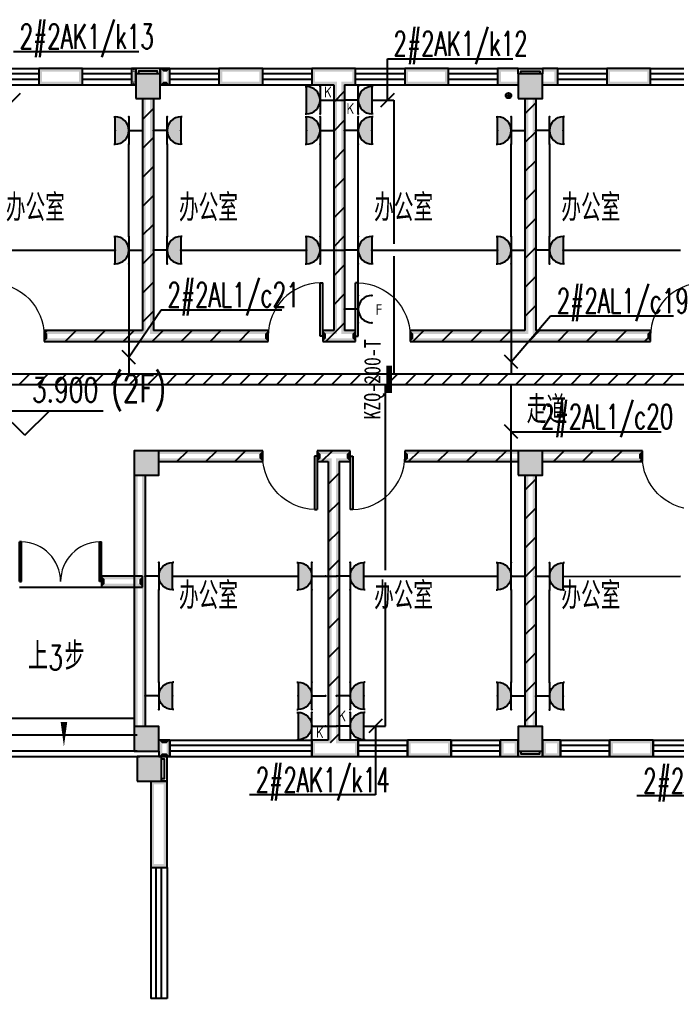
# Model space of a CAD drawing. Extents: x 101023 to 279373, y -114511 to 293844.
# Drawn here: x 136530 to 148554, y 129658 to 147585 of the extents above; entities that cross this region are included whole.
import ezdxf
from ezdxf.enums import TextEntityAlignment as Align

# ---------------------------------------------------------------- set-up
doc = ezdxf.new("R2010")
doc.units = 0
doc.header["$LTSCALE"] = 1000
doc.header["$MEASUREMENT"] = 0
for name, color, linetype in [('A-WALL-PATT', 252, 'Continuous'), ('CABLETRAY', 3, 'Continuous'), ('COLUMN', 2, 'Continuous'), ('DIM-照明', 3, 'Continuous'), ('DIM_ELEV', 3, 'Continuous'), ('DIM_SYMB', 3, 'Continuous'), ('EQUIP-插座', 3, 'Continuous'), ('PUB_HATCH', 8, 'Continuous'), ('PUB_TEXT', 7, 'Continuous'), ('PUB_WALL', 2, 'Continuous'), ('STAIR', 2, 'Continuous'), ('TEL_HATCH', 8, 'Continuous'), ('WALL', 2, 'Continuous'), ('WINDOW', 2, 'Continuous'), ('WIRE-照明', 6, 'Continuous'), ('抗震支吊架', 2, 'Continuous'), ('排水', 153, 'Continuous'), ('看线', 30, 'Continuous')]:
    doc.layers.add(name, color=color, linetype=linetype)
doc.styles.add('_TCH_DIM', font='simplex.shx', dxfattribs={"bigfont": 'gbcbig.shx'})
doc.styles.add('_TEL_ATTDEF', font='gbenor', dxfattribs={"bigfont": 'gbcbig'})
doc.styles.add('_TEL_DIM', font='simplex.shx', dxfattribs={"width": 0.8, "height": 3.5, "bigfont": 'gbcbig.shx'})
doc.styles.add('kzcad', font='', dxfattribs={"width": 0.8})
doc.styles.get("Standard").update_dxf_attribs({"font": 'simplex.shx', "width": 0.8, "bigfont": 'gbcbig.shx'})
doc.styles.get('kzcad').set_extended_font_data('SimSun')
pattern_1 = [(45, (-906447.23, -635367.28), (-265.16515, 265.16515), [])]

# ---------------------------------------------------------------- blocks, each defined once
blk = doc.blocks.new('$equip$00002810')
for p, q in [((0.5, 0.5), (-0.5, 0.5)), ((0, 0.5), (0, 0))]:
    blk.add_line(p, q)
blk.add_arc((0, 1), 0.5, 180, 0)
for p in [(-0.5, 1), (0.5, 1), (-0.5, 0.5), (0.5, 0.5), (0, 0)]:
    blk.add_point(p)
at = {"color": 7, "style": '_TEL_DIM'}
blk.add_attdef('$TEXT$', text='', height=0.4, dxfattribs=at).set_placement((0.023, 1.257), align=Align.MIDDLE_CENTER)
at = {"color": 7, "style": '_TEL_DIM', "flags": 1}
for tag in ['A', 'REMARK']:
    blk.add_attdef(tag, text='', height=0.000025, dxfattribs=at).set_placement((0, 0), align=Align.MIDDLE_CENTER)
blk = doc.blocks.new('$equip$00001237')
for p, q in [((-0.5, 1.05), (-0.5, 1)), ((-0.5, 1), (0.5, 1)), ((0.5, 1.05), (0.5, 1)), ((0.5, 0.5), (-0.5, 0.5)), ((0, 0.5), (0, 0))]:
    blk.add_line(p, q)
blk.add_arc((0, 1), 0.5, 180, 0)
for p in [(0, 1), (-0.5, 0.5), (0.5, 0.5), (0, 0)]:
    blk.add_point(p)
for points in [[(0.433, 0.75), (-0.433, 0.75), (0.5, 1), (-0.5, 1)], [(0.25, 0.567), (-0.25, 0.567), (0.433, 0.75), (-0.433, 0.75)], [(0, 0.5), (0, 0.5), (0.25, 0.567), (-0.25, 0.567)]]:
    blk.add_solid(points)
at = {"flags": 9}
blk.add_attdef('A', (0, 0), '', height=0.00002, dxfattribs=at)
blk = doc.blocks.new('$equip$00001764')
for p, q in [((-0.5, 1.05), (-0.5, 1)), ((-0.5, 1), (0.5, 1)), ((0.5, 1.05), (0.5, 1)), ((0.5, 0.5), (-0.5, 0.5)), ((0, 0.5), (0, 0))]:
    blk.add_line(p, q)
blk.add_arc((0, 1), 0.5, 180, 0)
for p in [(-0.5, 0.5), (0.5, 0.5), (0, 0)]:
    blk.add_point(p)
for points in [[(0.433, 0.75), (-0.433, 0.75), (0.5, 1), (-0.5, 1)], [(0.25, 0.567), (-0.25, 0.567), (0.433, 0.75), (-0.433, 0.75)], [(0, 0.5), (0, 0.5), (0.25, 0.567), (-0.25, 0.567)]]:
    blk.add_solid(points)
at = {"color": 7, "style": '_TEL_DIM'}
blk.add_attdef('$TEXT$', text='', height=0.4, dxfattribs=at).set_placement((0.303, 0.211), align=Align.MIDDLE_CENTER)
at = {"color": 7, "style": '_TEL_DIM', "flags": 1}
blk.add_attdef('A', text='', height=0.00002, dxfattribs=at).set_placement((0, 0), align=Align.MIDDLE_CENTER)
blk = doc.blocks.new('ng')
at = {"layer": '排水'}
for p, q in [((345991, 781358), (346091, 781358)), ((346041, 781408), (346041, 781308))]:
    blk.add_line(p, q, dxfattribs=at)
blk.add_circle((346041, 781358), 50, dxfattribs=at)
blk = doc.blocks.new('雨水管')
at = {"layer": '排水'}
blk.add_blockref('ng', (600767, -46811), dxfattribs=at)
blk = doc.blocks.new('$WINLIB2D$00000001')
at = {"color": 0}
for points in [[(-0.5, 0.5), (-0.5, -0.5)], [(-0.5, 0.5), (0.5, 0.5)], [(0.5, -0.5), (0.5, 0.5)], [(0.5, 0.1667), (-0.5, 0.1667)], [(0.5, -0.1667), (-0.5, -0.1667)], [(-0.5, -0.5), (0.5, -0.5)]]:
    blk.add_lwpolyline(points, dxfattribs=at)
blk = doc.blocks.new('$DorLib2D$00000002')
for p, q in [((-0.5, 0), (-0.5, 0.4875)), ((-0.475, 0.4875), (-0.5, 0.4875)), ((-0.475, 0), (-0.475, 0.4875)), ((0.475, 0), (0.475, 0.4875)), ((0.475, 0.4875), (0.5, 0.4875)), ((0.5, 0), (0.5, 0.4875)), ((-0.5, 0), (-0.475, 0)), ((0.5, 0), (0.475, 0))]:
    blk.add_line(p, q)
at = {"lineweight": 13}
for centre, start, end in [((-0.4875, 0), 0, 88.53072), ((0.4875, 0), 91.46928, 180)]:
    blk.add_arc(centre, 0.4875, start, end, dxfattribs=at)
blk = doc.blocks.new('_FZH')
blk.add_lwpolyline([(-0.5, -0.5), (0.5, -0.5), (0.5, 0.5), (-0.5, 0.5)], close=True)
at = {"layer": 'PUB_HATCH'}
blk.add_solid([(-0.5, -0.5), (0.5, -0.5), (-0.5, 0.5), (0.5, 0.5)], dxfattribs=at)
blk = doc.blocks.new('$DorLib2D$00000001')
for p, q in [((0.45, 0.975), (0.5, 0.975)), ((0.45, 0), (0.45, 0.975)), ((0.5, 0), (0.5, 0.975)), ((0.5, 0), (0.45, 0))]:
    blk.add_line(p, q)
at = {"lineweight": 13}
blk.add_arc((0.475, 0), 0.975, 91.4693, 180, dxfattribs=at)
blk = doc.blocks.new('A$C54854E18')
at = {"layer": 'A-WALL-PATT'}
h = blk.add_hatch(dxfattribs=at)
h.set_pattern_fill('普通砖', color=256, scale=150, style=0)
h.set_pattern_definition(pattern_1)
h.paths.add_polyline_path([(26100, 99205.5), (26000, 99105.5), (26000, 94605.5), (26060, 94545.5), (26100, 94538.9), (26140, 94545.5), (26200, 94605.5), (26200, 99105.5)])
h = blk.add_hatch(dxfattribs=at)
h.set_pattern_fill('普通砖', color=256, scale=150, style=0)
h.set_pattern_definition(pattern_1)
h.paths.add_polyline_path([(22700, 98855.5), (22500, 98855.5), (22500, 94605.5), (22560, 94545.5), (22600, 94538.9), (22640, 94545.5), (22700, 94605.5)])
h = blk.add_hatch(dxfattribs=at)
h.set_pattern_fill('普通砖', color=256, scale=150, style=0)
h.set_pattern_definition(pattern_1)
h.paths.add_polyline_path([(29700, 98855.5), (29500, 98855.5), (29500, 94605.5), (29560, 94545.5), (29600, 94538.9), (29640, 94545.5), (29700, 94605.5)])
h = blk.add_hatch(dxfattribs=at)
h.set_pattern_fill('普通砖', color=256, scale=150, style=0)
h.set_pattern_definition(pattern_1)
h.paths.add_polyline_path([(22560, 94545.5), (22500, 94605.5), (20700, 94605.5), (20700, 94405.5), (22600, 94405.5), (22600, 94538.9)])
h = blk.add_hatch(dxfattribs=at)
h.set_pattern_fill('普通砖', color=256, scale=150, style=0)
h.set_pattern_definition(pattern_1)
h.paths.add_polyline_path([(22600, 94538.9), (22600, 94405.5), (24800, 94405.5), (24800, 94605.5), (22700, 94605.5), (22640, 94545.5)])
h = blk.add_hatch(dxfattribs=at)
h.set_pattern_fill('普通砖', color=256, scale=150, style=0)
h.set_pattern_definition(pattern_1)
h.paths.add_polyline_path([(26060, 94545.5), (26000, 94605.5), (25800, 94605.5), (25800, 94405.5), (26100, 94405.5), (26100, 94538.9)])
h = blk.add_hatch(dxfattribs=at)
h.set_pattern_fill('普通砖', color=256, scale=150, style=0)
h.set_pattern_definition(pattern_1)
h.paths.add_polyline_path([(29560, 94545.5), (29500, 94605.5), (27400, 94605.5), (27400, 94405.5), (29600, 94405.5), (29600, 94538.9)])
h = blk.add_hatch(dxfattribs=at)
h.set_pattern_fill('普通砖', color=256, scale=150, style=0)
h.set_pattern_definition(pattern_1)
h.paths.add_polyline_path([(29600, 94538.9), (29600, 94405.5), (31800, 94405.5), (31800, 94605.5), (29700, 94605.5), (29640, 94545.5)])
h = blk.add_hatch(dxfattribs=at)
h.set_pattern_fill('普通砖', color=256, scale=150, style=0)
h.set_pattern_definition(pattern_1)
h.paths.add_polyline_path([(22350, 92405.5), (22800, 92405.5), (22800, 92205.5), (24700, 92205.5), (24700, 92405.5), (22350, 92405.5)])
h = blk.add_hatch(dxfattribs=at)
h.set_pattern_fill('普通砖', color=256, scale=150, style=0)
h.set_pattern_definition(pattern_1)
h.paths.add_polyline_path([(26000, 92272.2), (26000, 92405.5), (25700, 92405.5), (25700, 92205.5), (25900, 92205.5), (25960, 92265.5)])
h = blk.add_hatch(dxfattribs=at)
h.set_pattern_fill('普通砖', color=256, scale=150, style=0)
h.set_pattern_definition(pattern_1)
h.paths.add_polyline_path([(26040, 92265.5), (26100, 92205.5), (26300, 92205.5), (26300, 92405.5), (26000, 92405.5), (26000, 92272.2)])
h = blk.add_hatch(dxfattribs=at)
h.set_pattern_fill('普通砖', color=256, scale=150, style=0)
h.set_pattern_definition(pattern_1)
h.paths.add_polyline_path([(29375, 92205.5), (29375, 92405.5), (27300, 92405.5), (27300, 92205.5)])
h = blk.add_hatch(dxfattribs=at)
h.set_pattern_fill('普通砖', color=256, scale=150, style=0)
h.set_pattern_definition(pattern_1)
h.paths.add_polyline_path([(29825, 92405.5), (29825, 92205.5), (31650, 92205.5), (31650, 92405.5)])
h = blk.add_hatch(dxfattribs=at)
h.set_pattern_fill('普通砖', color=256, scale=150, style=0)
h.set_pattern_definition(pattern_1)
h.paths.add_polyline_path([(26000, 92272.2), (25960, 92265.5), (25900, 92205.5), (25900, 87105.5), (26000, 87005.5), (26100, 87105.5), (26100, 92205.5), (26040, 92265.5)])
h = blk.add_hatch(dxfattribs=at)
h.set_pattern_fill('普通砖', color=256, scale=150, style=0)
h.set_pattern_definition(pattern_1)
h.paths.add_polyline_path([(29500, 87355.6), (29700, 87355.6), (29700, 91955.5), (29500, 91955.5)])
at = {"layer": 'PUB_WALL'}
for points in [[(21400, 99405.5), (20600, 99405.5), (20660, 99345.5), (21340, 99345.5)], [(20600, 99405.5), (20600, 99105.5), (20660, 99165.5), (20660, 99345.5)], [(21400, 99105.5), (21400, 99405.5), (21340, 99345.5), (21340, 99165.5)], [(22375, 99405.5), (22300, 99405.5), (22360, 99345.5), (22315, 99345.5)], [(22300, 99405.5), (22300, 99105.5), (22360, 99165.5), (22360, 99345.5)], [(22375, 99105.5), (22375, 99405.5), (22315, 99345.5), (22315, 99165.5)], [(23000, 99405.5), (22825, 99405.5), (22885, 99345.5), (22940, 99345.5)], [(22825, 99405.5), (22825, 99105.5), (22885, 99165.5), (22885, 99345.5)], [(23000, 99105.5), (23000, 99405.5), (22940, 99345.5), (22940, 99165.5)], [(24700, 99405.5), (23900, 99405.5), (23960, 99345.5), (24640, 99345.5)], [(23900, 99405.5), (23900, 99105.5), (23960, 99165.5), (23960, 99345.5)], [(24700, 99105.5), (24700, 99405.5), (24640, 99345.5), (24640, 99165.5)], [(26100, 99405.5), (25600, 99405.5), (25660, 99345.5), (26100, 99345.5)], [(25600, 99405.5), (25600, 99105.5), (25660, 99165.5), (25660, 99345.5)], [(26400, 99405.5), (26100, 99405.5), (26100, 99345.5), (26340, 99345.5)], [(26400, 99105.5), (26400, 99405.5), (26340, 99345.5), (26340, 99165.5)], [(28100, 99405.5), (27300, 99405.5), (27360, 99345.5), (28040, 99345.5)], [(27300, 99405.5), (27300, 99105.5), (27360, 99165.5), (27360, 99345.5)], [(28100, 99105.5), (28100, 99405.5), (28040, 99345.5), (28040, 99165.5)], [(29375, 99405.5), (29000, 99405.5), (29060, 99345.5), (29375, 99345.5)], [(29000, 99405.5), (29000, 99105.5), (29060, 99165.5), (29060, 99345.5)], [(30100, 99405.5), (29825, 99405.5), (29825, 99345.5), (30040, 99345.5)], [(30100, 99105.5), (30100, 99405.5), (30040, 99345.5), (30040, 99165.5)], [(31800, 99405.5), (31000, 99405.5), (31060, 99345.5), (31740, 99345.5)], [(31000, 99405.5), (31000, 99105.5), (31060, 99165.5), (31060, 99345.5)], [(31800, 99105.5), (31800, 99405.5), (31740, 99345.5), (31740, 99165.5)], [(20600, 99105.5), (21400, 99105.5), (21340, 99165.5), (20660, 99165.5)], [(22300, 99105.5), (22375, 99105.5), (22315, 99165.5), (22360, 99165.5)], [(22825, 99305.5), (22375, 99305.5), (22435, 99245.5), (22765, 99245.5)], [(22375, 99305.5), (22375, 98855.5), (22435, 98915.5), (22435, 99245.5)], [(22825, 98855.5), (22825, 99305.5), (22765, 99245.5), (22765, 98915.5)], [(22825, 99105.5), (23000, 99105.5), (22940, 99165.5), (22885, 99165.5)], [(23900, 99105.5), (24700, 99105.5), (24640, 99165.5), (23960, 99165.5)], [(25600, 99105.5), (26000, 99105.5), (26060, 99165.5), (25660, 99165.5)], [(26000, 99105.5), (26000, 94605.5), (26060, 94545.5), (26060, 99165.5)], [(26200, 99105.5), (26200, 94605.5), (26140, 94545.5), (26140, 99165.5)], [(26200, 99105.5), (26400, 99105.5), (26340, 99165.5), (26140, 99165.5)], [(27300, 99105.5), (28100, 99105.5), (28040, 99165.5), (27360, 99165.5)], [(29375, 99105.5), (29375, 99165.5), (29060, 99165.5), (29000, 99105.5)], [(29825, 99305.5), (29375, 99305.5), (29435, 99245.5), (29765, 99245.5)], [(29375, 99305.5), (29375, 98855.5), (29435, 98915.5), (29435, 99245.5)], [(29825, 98855.5), (29825, 99305.5), (29765, 99245.5), (29765, 98915.5)], [(29825, 99105.5), (30100, 99105.5), (30040, 99165.5), (29825, 99165.5)], [(31000, 99105.5), (31800, 99105.5), (31740, 99165.5), (31060, 99165.5)], [(22375, 98855.5), (22825, 98855.5), (22765, 98915.5), (22435, 98915.5)], [(22560, 98855.5), (22500, 98855.5), (22500, 94605.5), (22560, 94545.5)], [(22700, 98855.5), (22640, 98855.5), (22640, 94545.5), (22700, 94605.5)], [(29375, 98855.5), (29825, 98855.5), (29765, 98915.5), (29435, 98915.5)], [(29560, 98855.5), (29500, 98855.5), (29500, 94605.5), (29560, 94545.5)], [(29700, 98855.5), (29640, 98855.5), (29640, 94545.5), (29700, 94605.5)], [(22500, 94605.5), (20700, 94605.5), (20760, 94545.5), (22560, 94545.5)], [(20700, 94605.5), (20700, 94405.5), (20760, 94465.5), (20760, 94545.5)], [(24800, 94605.5), (22700, 94605.5), (22640, 94545.5), (24740, 94545.5)], [(24800, 94405.5), (24800, 94605.5), (24740, 94545.5), (24740, 94465.5)], [(26000, 94605.5), (25800, 94605.5), (25860, 94545.5), (26060, 94545.5)], [(25800, 94605.5), (25800, 94405.5), (25860, 94465.5), (25860, 94545.5)], [(26400, 94605.5), (26200, 94605.5), (26140, 94545.5), (26340, 94545.5)], [(26400, 94405.5), (26400, 94605.5), (26340, 94545.5), (26340, 94465.5)], [(29500, 94605.5), (27400, 94605.5), (27460, 94545.5), (29560, 94545.5)], [(27400, 94605.5), (27400, 94405.5), (27460, 94465.5), (27460, 94545.5)], [(31800, 94605.5), (29700, 94605.5), (29640, 94545.5), (31740, 94545.5)], [(31800, 94405.5), (31800, 94605.5), (31740, 94545.5), (31740, 94465.5)], [(20700, 94405.5), (22600, 94405.5), (22600, 94465.5), (20760, 94465.5)], [(22600, 94405.5), (24800, 94405.5), (24740, 94465.5), (22600, 94465.5)], [(25800, 94405.5), (26100, 94405.5), (26100, 94465.5), (25860, 94465.5)], [(26100, 94405.5), (26400, 94405.5), (26340, 94465.5), (26100, 94465.5)], [(27400, 94405.5), (29600, 94405.5), (29600, 94465.5), (27460, 94465.5)], [(29600, 94405.5), (31800, 94405.5), (31740, 94465.5), (29600, 94465.5)], [(22350, 92405.5), (22800, 92405.5), (22800, 92345.5), (24640, 92345.5), (24700, 92405.5), (22350, 92405.5)], [(22350, 92405.5), (22350, 92405.5), (22350, 92405.5)], [(22800, 92405.5), (22350, 92405.5), (22410, 92345.5), (22740, 92345.5)], [(22350, 92405.5), (22350, 91955.5), (22410, 92015.5), (22410, 92345.5)], [(22800, 91955.5), (22800, 92405.5), (22740, 92345.5), (22740, 92015.5)], [(24700, 92205.5), (24700, 92405.5), (24640, 92345.5), (24640, 92265.5)], [(26000, 92405.5), (25700, 92405.5), (25760, 92345.5), (26000, 92345.5)], [(25700, 92405.5), (25700, 92205.5), (25760, 92265.5), (25760, 92345.5)], [(26300, 92405.5), (26000, 92405.5), (26000, 92345.5), (26240, 92345.5)], [(26300, 92205.5), (26300, 92405.5), (26240, 92345.5), (26240, 92265.5)], [(29375, 92345.5), (29375, 92405.5), (27300, 92405.5), (27360, 92345.5)], [(27300, 92405.5), (27300, 92205.5), (27360, 92265.5), (27360, 92345.5)], [(29825, 92405.5), (29375, 92405.5), (29435, 92345.5), (29765, 92345.5)], [(29375, 92405.5), (29375, 91955.5), (29435, 92015.5), (29435, 92345.5)], [(29825, 91955.5), (29825, 92405.5), (29765, 92345.5), (29765, 92015.5)], [(29825, 92405.5), (29825, 92345.5), (31590, 92345.5), (31650, 92405.5)], [(31650, 92205.5), (31650, 92405.5), (31590, 92345.5), (31590, 92265.5)], [(22800, 92265.5), (22800, 92205.5), (24700, 92205.5), (24640, 92265.5)], [(25700, 92205.5), (25900, 92205.5), (25960, 92265.5), (25760, 92265.5)], [(25900, 92205.5), (25900, 87105.5), (25960, 87045.5), (25960, 92265.5)], [(26100, 92205.5), (26300, 92205.5), (26240, 92265.5), (26040, 92265.5)], [(26100, 92205.5), (26100, 87105.5), (26040, 87045.5), (26040, 92265.5)], [(29375, 92205.5), (29375, 92265.5), (27360, 92265.5), (27300, 92205.5)], [(29825, 92265.5), (29825, 92205.5), (31650, 92205.5), (31590, 92265.5)], [(22350, 91955.5), (22800, 91955.5), (22740, 92015.5), (22410, 92015.5)], [(29375, 91955.5), (29825, 91955.5), (29765, 92015.5), (29435, 92015.5)], [(22350, 87355.5), (22410, 87355.5), (22410, 91955.5), (22350, 91955.5)], [(22490, 87355.5), (22550, 87355.5), (22550, 91955.5), (22490, 91955.5)], [(29500, 87355.6), (29560, 87355.6), (29560, 91955.5), (29500, 91955.5)], [(29640, 87355.6), (29700, 87355.6), (29700, 91955.5), (29640, 91955.5)], [(22500, 90108.4), (21750, 90108.4), (21810, 90048.4), (22440, 90048.4)], [(21750, 90108.4), (21750, 89908.4), (21810, 89968.4), (21810, 90048.4)], [(22500, 89908.4), (22500, 90108.4), (22440, 90048.4), (22440, 89968.4)], [(21750, 89908.4), (22500, 89908.4), (22440, 89968.4), (21810, 89968.4)], [(22800, 87355.5), (22350, 87355.5), (22410, 87295.5), (22740, 87295.5)], [(22350, 87355.5), (22350, 86905.5), (22410, 86965.5), (22410, 87295.5)], [(22800, 86905.5), (22800, 87355.5), (22740, 87295.5), (22740, 86965.5)], [(29825, 87355.6), (29375, 87355.6), (29435, 87295.6), (29765, 87295.6)], [(29375, 87355.6), (29375, 86905.6), (29435, 86965.6), (29435, 87295.6)], [(29825, 86905.6), (29825, 87355.6), (29765, 87295.6), (29765, 86965.6)], [(22350, 86905.5), (22800, 86905.5), (22740, 86965.5), (22410, 86965.5)], [(23000, 87105.5), (22800, 87105.5), (22860, 87045.5), (22940, 87045.5)], [(22800, 87105.5), (22800, 86805.5), (22860, 86865.5), (22860, 87045.5)], [(23000, 86805.5), (23000, 87105.5), (22940, 87045.5), (22940, 86865.5)], [(25900, 87105.5), (25600, 87105.5), (25660, 87045.5), (25960, 87045.5)], [(25600, 87105.5), (25600, 86805.5), (25660, 86865.5), (25660, 87045.5)], [(26450, 87105.5), (26100, 87105.5), (26040, 87045.5), (26390, 87045.5)], [(26450, 86805.5), (26450, 87105.5), (26390, 87045.5), (26390, 86865.5)], [(28150, 87105.5), (27350, 87105.5), (27410, 87045.5), (28090, 87045.5)], [(27350, 87105.5), (27350, 86805.5), (27410, 86865.5), (27410, 87045.5)], [(28150, 86805.5), (28150, 87105.5), (28090, 87045.5), (28090, 86865.5)], [(29375, 87105.5), (29050, 87105.5), (29110, 87045.5), (29315, 87045.5)], [(29050, 87105.5), (29050, 86805.5), (29110, 86865.5), (29110, 87045.5)], [(29375, 86805.5), (29375, 87105.5), (29315, 87045.5), (29315, 86865.5)], [(29375, 86905.6), (29825, 86905.6), (29765, 86965.6), (29435, 86965.6)], [(30150, 87105.5), (29825, 87105.5), (29885, 87045.5), (30090, 87045.5)], [(29825, 87105.5), (29825, 86805.5), (29885, 86865.5), (29885, 87045.5)], [(30150, 86805.5), (30150, 87105.5), (30090, 87045.5), (30090, 86865.5)], [(31850, 87105.5), (31050, 87105.5), (31110, 87045.5), (31790, 87045.5)], [(31050, 87105.5), (31050, 86805.5), (31110, 86865.5), (31110, 87045.5)], [(31850, 86805.5), (31850, 87105.5), (31790, 87045.5), (31790, 86865.5)], [(22850, 86805.5), (22400, 86805.5), (22460, 86745.5), (22790, 86745.5)], [(22400, 86805.5), (22400, 86355.5), (22460, 86415.5), (22460, 86745.5)], [(22850, 86355.5), (22850, 86805.5), (22790, 86745.5), (22790, 86415.5)], [(22800, 86805.5), (23000, 86805.5), (22940, 86865.5), (22860, 86865.5)], [(25600, 86805.5), (26000, 86805.5), (26000, 86865.5), (25660, 86865.5)], [(26000, 86805.5), (26450, 86805.5), (26390, 86865.5), (26000, 86865.5)], [(27350, 86805.5), (28150, 86805.5), (28090, 86865.5), (27410, 86865.5)], [(29050, 86805.5), (29375, 86805.5), (29315, 86865.5), (29110, 86865.5)], [(29825, 86805.5), (30150, 86805.5), (30090, 86865.5), (29885, 86865.5)], [(31050, 86805.5), (31850, 86805.5), (31790, 86865.5), (31110, 86865.5)], [(22400, 86355.5), (22850, 86355.5), (22790, 86415.5), (22460, 86415.5)], [(22650, 86355.5), (22650, 84775.5), (22710, 84835.5), (22710, 86295.5)], [(22950, 86355.5), (22650, 86355.5), (22710, 86295.5), (22890, 86295.5)], [(22950, 84775.5), (22950, 86355.5), (22890, 86295.5), (22890, 84835.5)], [(22650, 84775.5), (22950, 84775.5), (22890, 84835.5), (22710, 84835.5)]]:
    blk.add_hatch(color=256, dxfattribs=at).paths.add_polyline_path(points)
for points in [[(22825, 99305.5), (22825, 99405.5), (22375, 99405.5), (22375, 99305.5)], [(22775, 99305.5), (22775, 99355.5), (22425, 99355.5), (22425, 99305.5)], [(29375, 99305.5), (29375, 99405.5), (29825, 99405.5), (29825, 99305.5)], [(29425, 99305.5), (29425, 99355.5), (29775, 99355.5), (29775, 99305.5)], [(22850, 86355.5), (22950, 86355.5), (22950, 86805.5), (22850, 86805.5)], [(29375, 86905.5), (29375, 86805.5), (29825, 86805.5), (29825, 86905.5)], [(29425, 86905.5), (29425, 86855.5), (29775, 86855.5), (29775, 86905.5)], [(22850, 86405.5), (22900, 86405.5), (22900, 86755.5), (22850, 86755.5)]]:
    blk.add_lwpolyline(points)
at = {"layer": 'DIM_ELEV'}
for p, q in [((20346, 92688.9), (19896, 93138.9)), ((19896, 93138.9), (21779.5, 93138.9)), ((20346, 92688.9), (20796, 93138.9))]:
    blk.add_line(p, q, dxfattribs=at)
at = {"layer": 'DIM_SYMB'}
blk.add_lwpolyline([(21061.5, 88386.8, 0, 0, 0), (21061.5, 88386.8, 0, 0, 0), (21061.5, 86986.8, 0, 120, 0), (21061.5, 87436.8, 0, 0, 0)], format="xyseb", dxfattribs=at)
at = {"layer": 'WALL'}
for p, q in [((21400, 99405.5), (20600, 99405.5)), ((20600, 99405.5), (20600, 99105.5)), ((21400, 99105.5), (21400, 99405.5)), ((22375, 99405.5), (22300, 99405.5)), ((22300, 99405.5), (22300, 99105.5)), ((22375, 99105.5), (22375, 99405.5)), ((23000, 99405.5), (22825, 99405.5)), ((22825, 99405.5), (22825, 99105.5)), ((23000, 99105.5), (23000, 99405.5)), ((24700, 99405.5), (23900, 99405.5)), ((23900, 99405.5), (23900, 99105.5)), ((24700, 99105.5), (24700, 99405.5)), ((26100, 99405.5), (25600, 99405.5)), ((25600, 99405.5), (25600, 99105.5)), ((26400, 99405.5), (26100, 99405.5)), ((26400, 99105.5), (26400, 99405.5)), ((28100, 99405.5), (27300, 99405.5)), ((27300, 99405.5), (27300, 99105.5)), ((28100, 99105.5), (28100, 99405.5)), ((29375, 99405.5), (29000, 99405.5)), ((29000, 99405.5), (29000, 99105.5)), ((30100, 99405.5), (29825, 99405.5)), ((30100, 99105.5), (30100, 99405.5)), ((31800, 99405.5), (31000, 99405.5)), ((31000, 99405.5), (31000, 99105.5)), ((31800, 99105.5), (31800, 99405.5)), ((20600, 99105.5), (21400, 99105.5)), ((22300, 99105.5), (22375, 99105.5)), ((22825, 99105.5), (23000, 99105.5)), ((23900, 99105.5), (24700, 99105.5)), ((25600, 99105.5), (26000, 99105.5)), ((26000, 99105.5), (26000, 94605.5)), ((26200, 99105.5), (26200, 94605.5)), ((26200, 99105.5), (26400, 99105.5)), ((27300, 99105.5), (28100, 99105.5)), ((29000, 99105.5), (29375, 99105.5)), ((29825, 99105.5), (30100, 99105.5)), ((31000, 99105.5), (31800, 99105.5)), ((22500, 98855.5), (22500, 94605.5)), ((22700, 98855.5), (22700, 94605.5)), ((29500, 98855.5), (29500, 94605.5)), ((29700, 98855.5), (29700, 94605.5)), ((22500, 94605.5), (20700, 94605.5)), ((20700, 94605.5), (20700, 94405.5)), ((24800, 94605.5), (22700, 94605.5)), ((24800, 94405.5), (24800, 94605.5)), ((26000, 94605.5), (25800, 94605.5)), ((25800, 94605.5), (25800, 94405.5)), ((26400, 94605.5), (26200, 94605.5)), ((26400, 94405.5), (26400, 94605.5)), ((29500, 94605.5), (27400, 94605.5)), ((27400, 94605.5), (27400, 94405.5)), ((31800, 94605.5), (29700, 94605.5)), ((31800, 94405.5), (31800, 94605.5)), ((20700, 94405.5), (22600, 94405.5)), ((22600, 94405.5), (24800, 94405.5)), ((25800, 94405.5), (26100, 94405.5)), ((26100, 94405.5), (26400, 94405.5)), ((27400, 94405.5), (29600, 94405.5)), ((29600, 94405.5), (31800, 94405.5)), ((24700, 92405.5), (22350, 92405.5)), ((22350, 92405.5), (22350, 92405.5)), ((24700, 92205.5), (24700, 92405.5)), ((26000, 92405.5), (25700, 92405.5)), ((25700, 92405.5), (25700, 92205.5)), ((26300, 92405.5), (26000, 92405.5)), ((26300, 92205.5), (26300, 92405.5)), ((29375, 92405.5), (27300, 92405.5)), ((27300, 92405.5), (27300, 92205.5)), ((31650, 92405.5), (29825, 92405.5)), ((31650, 92205.5), (31650, 92405.5)), ((22800, 92205.5), (24700, 92205.5)), ((25700, 92205.5), (25900, 92205.5)), ((25900, 92205.5), (25900, 87105.5)), ((26100, 92205.5), (26300, 92205.5)), ((26100, 92205.5), (26100, 87105.5)), ((27300, 92205.5), (29375, 92205.5)), ((29825, 92205.5), (31650, 92205.5)), ((22350, 91955.5), (22350, 87355.5)), ((22550, 91955.5), (22550, 87355.5)), ((29500, 91955.5), (29500, 87355.6)), ((29700, 91955.5), (29700, 87355.6)), ((22500, 90108.4), (21750, 90108.4)), ((21750, 90108.4), (21750, 89908.4)), ((22500, 89908.4), (22500, 90108.4)), ((21750, 89908.4), (22500, 89908.4)), ((23000, 87105.5), (22800, 87105.5)), ((23000, 86805.5), (23000, 87105.5)), ((25900, 87105.5), (25600, 87105.5)), ((25600, 87105.5), (25600, 86805.5)), ((26450, 87105.5), (26100, 87105.5)), ((26450, 86805.5), (26450, 87105.5)), ((28150, 87105.5), (27350, 87105.5)), ((27350, 87105.5), (27350, 86805.5)), ((28150, 86805.5), (28150, 87105.5)), ((29375, 87105.5), (29050, 87105.5)), ((29050, 87105.5), (29050, 86805.5)), ((29375, 86805.5), (29375, 87105.5)), ((30150, 87105.5), (29825, 87105.5)), ((29825, 87105.5), (29825, 86805.5)), ((30150, 86805.5), (30150, 87105.5)), ((31850, 87105.5), (31050, 87105.5)), ((31050, 87105.5), (31050, 86805.5)), ((31850, 86805.5), (31850, 87105.5)), ((22800, 86905.5), (22800, 86805.5)), ((22800, 86805.5), (23000, 86805.5)), ((25600, 86805.5), (26000, 86805.5)), ((26000, 86805.5), (26450, 86805.5)), ((27350, 86805.5), (28150, 86805.5)), ((29050, 86805.5), (29375, 86805.5)), ((29825, 86805.5), (30150, 86805.5)), ((31050, 86805.5), (31850, 86805.5)), ((22650, 86355.5), (22650, 84775.5)), ((22950, 86355.5), (22850, 86355.5)), ((22950, 84775.5), (22950, 86355.5)), ((22650, 84775.5), (22950, 84775.5))]:
    blk.add_line(p, q, dxfattribs=at)
at = {"layer": 'WINDOW'}
blk.add_line((20250, 89908.4), (21750, 89908.4), dxfattribs=at)
at = {"layer": '看线'}
for p, q in [((19350, 87505.5), (22350, 87505.5)), ((19350, 87205.5), (22400, 87205.5)), ((19268.5, 86805.5), (22450, 86805.5)), ((22400, 86905.5), (19318.5, 86905.5))]:
    blk.add_line(p, q, dxfattribs=at)
blk.add_blockref('雨水管', (-917608.2, -635636.5))
at = {"layer": 'COLUMN', "xscale": 449.9999995146645, "yscale": 450.0000003768364, "zscale": 450.0000003768364, "rotation": 359.9999999772178}
for p in [(22600, 99080.5), (29600, 99080.5), (22575, 92180.5), (29600, 92180.5), (22575, 87130.5), (29600, 87130.6), (22625, 86580.5)]:
    blk.add_blockref('_FZH', p, dxfattribs=at)
at = {"layer": 'WINDOW'}
for name, p, xscale, yscale, zscale, rotation in [('$WINLIB2D$00000001', (20150, 99255.5), -900, 300, 900, 180), ('$WINLIB2D$00000001', (21850, 99255.5), -900, 300, 900, 180), ('$WINLIB2D$00000001', (23450, 99255.5), -900, 300, 900, 179.999999999953), ('$WINLIB2D$00000001', (25150, 99255.5), -900, 300, 900, 179.999999999953), ('$WINLIB2D$00000001', (26850, 99255.5), -900, 300, 900, 179.9999999999513), ('$WINLIB2D$00000001', (28550, 99255.5), -900, 300, 900, 179.9999999999513), ('$WINLIB2D$00000001', (30550, 99255.5), -900, 300, 900, 179.9999999999509), ('$WINLIB2D$00000001', (32250, 99255.5), -900, 300, 900, 179.9999999999509), ('$DorLib2D$00000001', (25200, 92305.5), -1000, 1000, -1000, 180), ('$DorLib2D$00000001', (26800, 92305.5), 1000, 1000, 1000, 180), ('$DorLib2D$00000001', (32150, 92305.5), -1000, 1000, -1000, 180), ('$WINLIB2D$00000001', (22800, 83575.5), -2400, 300, 2400, 90)]:
    blk.add_blockref(name, p, dxfattribs=dict(at, xscale=xscale, yscale=yscale, zscale=zscale, rotation=rotation))
for name, p, xscale, yscale, zscale in [('$DorLib2D$00000001', (20200, 94505.5), -1000, 1000, 1000), ('$DorLib2D$00000001', (25300, 94505.5), 1000, 1000, -1000), ('$DorLib2D$00000001', (26900, 94505.5), -1000, 1000, 1000), ('$DorLib2D$00000001', (32300, 94505.5), 1000, 1000, 1000), ('$DorLib2D$00000002', (21000, 90008.4), 1500, 1500, 1500), ('$WINLIB2D$00000001', (24300, 86955.5), 2600, 300, 2600), ('$WINLIB2D$00000001', (26900, 86955.5), 900, 300, 900), ('$WINLIB2D$00000001', (28600, 86955.5), 900, 300, 900), ('$WINLIB2D$00000001', (30600, 86955.5), 900, 300, 900), ('$WINLIB2D$00000001', (32300, 86955.5), 900, 300, 900)]:
    blk.add_blockref(name, p, dxfattribs=dict(at, xscale=xscale, yscale=yscale, zscale=zscale))
at = {"layer": 'DIM_ELEV', "color": 7, "style": '_TCH_DIM', "width": 0.705882}
blk.add_text('3.900', height=446.25, dxfattribs=at).set_placement((20474.5, 93296.4))
at = {"layer": 'DIM_SYMB', "color": 7, "style": '_TCH_DIM'}
for s, p in [('上', (20405.6, 88392.2)), ('步', (21074.2, 88392.2))]:
    blk.add_text(s, height=506.4, dxfattribs=at).set_placement(p)
at = {"layer": 'DIM_SYMB', "color": 7, "style": '_TCH_DIM', "width": 0.705882}
blk.add_text('3', height=446.2, dxfattribs=at).set_placement((20774.2, 88392.2))
at = {"layer": 'PUB_TEXT'}
for s, p in [('办公室', (19998.3, 96606)), ('办公室', (23167.7, 96606)), ('办公室', (26739.9, 96606)), ('办公室', (30167.7, 96606)), ('走道', (29532.7, 92908.7)), ('办公室', (23167.7, 89501.8)), ('办公室', (26739.9, 89501.8)), ('办公室', (30167.7, 89501.8))]:
    blk.add_text(s, height=500, dxfattribs=at).set_placement(p)
at = {"layer": 'PUB_TEXT', "style": '_TCH_DIM', "width": 0.705882}
blk.add_text('(2F)', height=500, dxfattribs=at).set_placement((21929.5, 93296.4))

msp = doc.modelspace()

# ---------------------------------------------------------------- linework, layer by layer
at = {"layer": 'CABLETRAY'}
for p, q in [((130905, 141094), (177465, 141094)), ((177465, 140894), (130905, 140894))]:
    msp.add_line(p, q, dxfattribs=at)
at = {"layer": 'DIM-照明'}
for p, q in [((136541, 146230), (136293, 145983)), ((143386, 146230), (143138, 145983)), ((138653, 141277), (138406, 141525)), ((145653, 141193), (145406, 141440)), ((145653, 139913), (145406, 140160)), ((143170, 134771), (142923, 134524))]:
    msp.add_line(p, q, dxfattribs=at)
for points in [[(136417, 146999), (138713, 146999)], [(143262, 146107), (143262, 146868)], [(143262, 146868), (145559, 146868)], [(138530, 141401), (139124, 142268)], [(139124, 142268), (141331, 142268)], [(145530, 141317), (146249, 142159)], [(146249, 142159), (148501, 142159)], [(145530, 140037), (145965, 140037)], [(145965, 140037), (148272, 140037)], [(143047, 134647), (143047, 133385)], [(143047, 133385), (140739, 133385)], [(150129, 133366), (147832, 133366)]]:
    msp.add_lwpolyline(points, dxfattribs=at)
at = {"layer": 'TEL_HATCH', "linetype": 'Continuous'}
for p, q in [((136516, 140894), (136716, 141094)), ((136853, 140894), (137053, 141094)), ((137190, 140894), (137390, 141094)), ((137527, 140894), (137727, 141094)), ((137863, 140894), (138063, 141094)), ((138200, 140894), (138400, 141094)), ((138537, 140894), (138737, 141094)), ((138874, 140894), (139074, 141094)), ((139210, 140894), (139410, 141094)), ((139547, 140894), (139747, 141094)), ((139884, 140894), (140084, 141094)), ((140221, 140894), (140421, 141094)), ((140557, 140894), (140757, 141094)), ((140894, 140894), (141094, 141094)), ((141231, 140894), (141431, 141094)), ((141568, 140894), (141768, 141094)), ((141904, 140894), (142104, 141094)), ((142241, 140894), (142441, 141094)), ((142578, 140894), (142778, 141094)), ((142915, 140894), (143115, 141094)), ((143252, 140894), (143452, 141094)), ((143588, 140894), (143788, 141094)), ((143925, 140894), (144125, 141094)), ((144262, 140894), (144462, 141094)), ((144599, 140894), (144799, 141094)), ((144935, 140894), (145135, 141094)), ((145272, 140894), (145472, 141094)), ((145609, 140894), (145809, 141094)), ((145946, 140894), (146146, 141094)), ((146282, 140894), (146482, 141094)), ((146619, 140894), (146819, 141094)), ((146956, 140894), (147156, 141094)), ((147293, 140894), (147493, 141094)), ((147629, 140894), (147829, 141094)), ((147966, 140894), (148166, 141094)), ((148303, 140894), (148503, 141094))]:
    msp.add_line(p, q, dxfattribs=at)
at = {"layer": 'WIRE-照明', "linetype": 'Continuous'}
for p, q in [((142280, 146107), (142480, 146107)), ((138530, 143614), (138530, 145304)), ((139230, 145304), (139230, 143614)), ((142030, 145304), (142030, 143614)), ((142730, 143614), (142730, 145304)), ((145530, 143614), (145530, 145304)), ((146230, 145304), (146230, 143614)), ((136280, 143364), (138280, 143364)), ((139480, 143364), (141780, 143364)), ((142280, 143364), (142480, 143364)), ((142980, 143364), (145280, 143364)), ((146480, 143364), (148630, 143364)), ((142730, 142533), (142730, 143114)), ((139330, 137390), (141630, 137390)), ((142130, 137390), (142330, 137390)), ((142830, 137390), (145280, 137390)), ((146480, 137385), (148630, 137390)), ((139080, 135450), (139080, 137140)), ((141880, 135450), (141880, 137140)), ((142580, 137140), (142580, 135450)), ((145530, 137140), (145530, 135450)), ((146230, 135445), (146230, 137135)), ((142130, 134647), (142330, 134647))]:
    msp.add_line(p, q, dxfattribs=at)
at = {"layer": 'WIRE-照明'}
for p, q in [((142980, 146107), (143380, 146107)), ((143380, 146107), (143380, 143477)), ((143380, 143252), (143380, 141094)), ((138530, 143114), (138530, 141094)), ((145530, 143114), (145530, 141094)), ((143230, 137503), (143230, 140894)), ((145530, 137640), (145530, 140894)), ((143230, 134647), (143230, 137278)), ((142830, 134647), (143230, 134647))]:
    msp.add_line(p, q, dxfattribs=at)
at = {"layer": '抗震支吊架', "color": 2, "const_width": 100}
msp.add_lwpolyline([(143296, 140744), (143296, 141244)], dxfattribs=at)

# ---------------------------------------------------------------- block references
at = {"layer": 'EQUIP-插座'}
ref = msp.add_blockref('$equip$00001764', (142280, 146107), dxfattribs=dict(at, xscale=500, yscale=500, zscale=500, rotation=90))
ref.add_attrib('$TEXT$', 'K', dxfattribs={"layer": '0', "color": 7, "height": 200, "style": '_TEL_ATTDEF'}).set_placement((142174, 146258), align=Align.MIDDLE_CENTER)
ref = msp.add_blockref('$equip$00001764', (142480, 146107), dxfattribs=dict(at, xscale=500, yscale=500, zscale=500, rotation=270))
ref.add_attrib('$TEXT$', 'K', dxfattribs={"layer": '0', "color": 7, "height": 200, "style": '_TEL_ATTDEF'}).set_placement((142585, 145955), align=Align.MIDDLE_CENTER)
at = {"layer": 'EQUIP-插座', "yscale": 500, "zscale": 500}
for p, xscale, rotation in [((138780, 145554), 500, 90), ((138980, 145554), 500, 270), ((142280, 145554), 500, 90), ((142480, 145554), 500, 270), ((145780, 145554), 500, 90), ((145980, 145554), 500, 270), ((138780, 143364), 500, 90), ((138980, 143364), 500, 270), ((142280, 143364), 500, 90), ((142480, 143364), 500, 270), ((145780, 143364), 500, 90), ((145980, 143364), 500, 270), ((138830, 137390), -500, 270), ((142130, 137390), -500, 90), ((142330, 137390), -500, 270), ((145780, 137390), -500, 90), ((145980, 137385), -500, 270), ((138830, 135200), -500, 270), ((142130, 135200), -500, 90), ((142330, 135200), -500, 270), ((145780, 135200), -500, 90), ((145980, 135195), -500, 270)]:
    msp.add_blockref('$equip$00001237', p, dxfattribs=dict(at, xscale=xscale, rotation=rotation))
at = {"layer": 'EQUIP-插座'}
ref = msp.add_blockref('$equip$00002810', (142480, 142283), dxfattribs=dict(at, xscale=500, yscale=500, zscale=500, rotation=270))
ref.add_attrib('$TEXT$', 'F', dxfattribs={"layer": '0', "color": 7, "height": 200, "style": '_TEL_ATTDEF'}).set_placement((143108, 142272), align=Align.MIDDLE_CENTER)
ref = msp.add_blockref('$equip$00001764', (142130, 134647), dxfattribs=dict(at, xscale=-500, yscale=500, zscale=500, rotation=90))
ref.add_attrib('$TEXT$', 'K', dxfattribs={"layer": '0', "color": 7, "height": 200, "style": '_TEL_ATTDEF'}).set_placement((142024, 134529), align=Align.MIDDLE_CENTER)
ref = msp.add_blockref('$equip$00001764', (142330, 134647), dxfattribs=dict(at, xscale=-500, yscale=500, zscale=500, rotation=270))
ref.add_attrib('$TEXT$', 'K', dxfattribs={"layer": '0', "color": 7, "height": 200, "style": '_TEL_ATTDEF'}).set_placement((142435, 134832), align=Align.MIDDLE_CENTER)
at = {"layer": 'STAIR'}
msp.add_blockref('A$C54854E18', (116280, 47283), dxfattribs=at)

# ---------------------------------------------------------------- texts
at = {"layer": 'DIM-照明', "color": 7, "style": '_TEL_DIM', "width": 0.64}
for s, p in [('2#2AK1/k13', (136530, 147049)), ('2#2AK1/k12', (143375, 146918)), ('2#2AL1/c21', (139236, 142318)), ('2#2AL1/c19', (146362, 142209)), ('2#2AL1/c20', (146077, 140087)), ('2#2AK1/k14', (140852, 133435)), ('2#2AK1/k15', (147945, 133416))]:
    msp.add_text(s, height=450, dxfattribs=at).set_placement(p)
at = {"layer": '抗震支吊架', "color": 2, "style": 'kzcad', "width": 0.8}
msp.add_text('KZQ-200-T', height=300, rotation=89.8854, dxfattribs=at).set_placement((143136, 140994), align=Align.CENTER)

doc.saveas('drawing.dxf')
